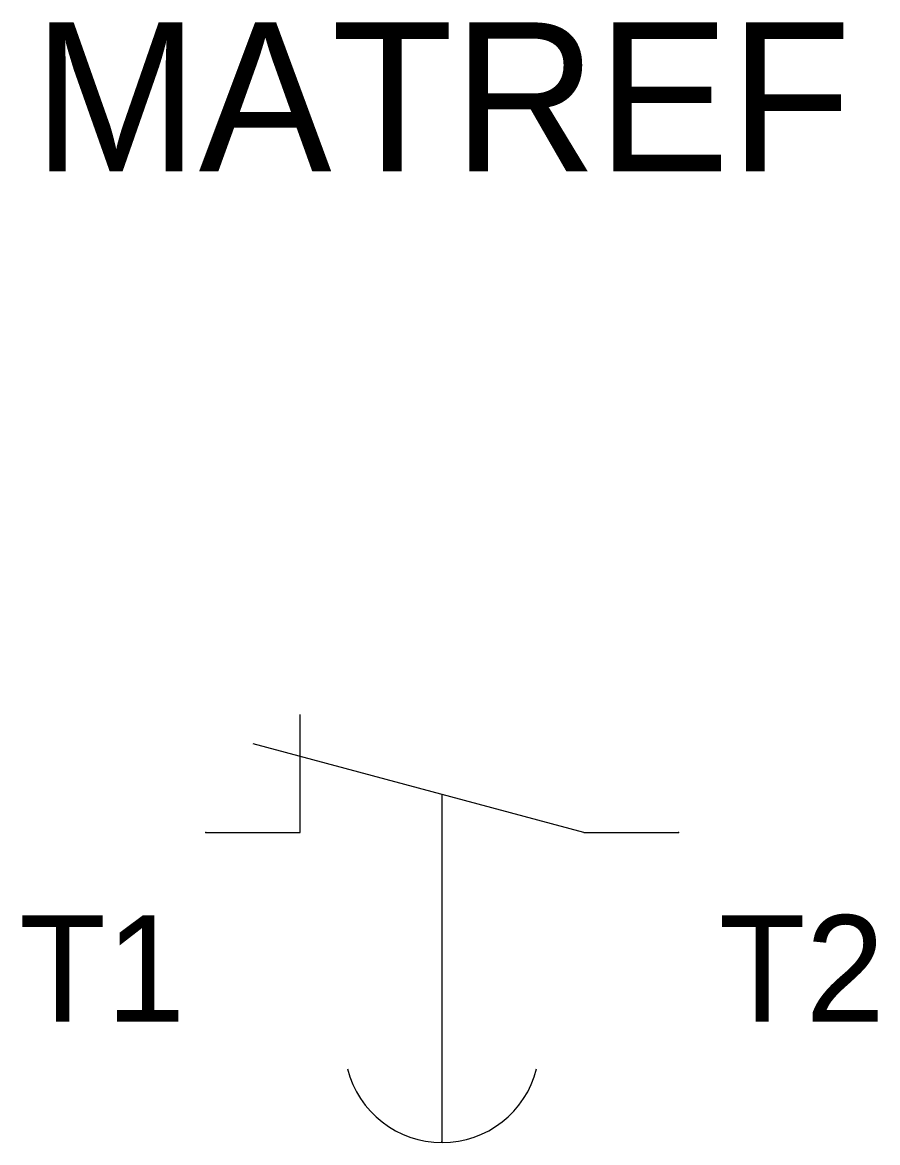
# Model space of a CAD drawing. Extents: x -8.9 to 9.2, y -6.6 to 17.1.
import ezdxf
from ezdxf.enums import TextEntityAlignment as Align

# ---------------------------------------------------------------- set-up
doc = ezdxf.new("R2010")
doc.units = 0
doc.layers.get('0').update_dxf_attribs({"linetype": 'CONTINUOUS'})
for name, color, linetype in [('A', 7, 'CONTINUOUS'), ('C', 6, 'CONTINUOUS'), ('T2', 7, 'CONTINUOUS')]:
    doc.layers.add(name, color=color, linetype=linetype)

msp = doc.modelspace()

# ---------------------------------------------------------------- linework, layer by layer
at = {"color": 0}
for p, q in [((-3, 0), (-3, 2.5)), ((3, 0), (-4, 1.876)), ((0, -6.562), (0, 0.804)), ((-5, 0), (-3, 0)), ((3, 0), (5, 0))]:
    msp.add_line(p, q, dxfattribs=at)
at = {"color": 0, "linetype": 'CONTINUOUS'}
msp.add_arc((0, -4.5), 2.062, 194.0362, 345.9638, dxfattribs=at)
at = {"layer": 'A', "color": 0}
msp.add_point((-0.009, -6.542), dxfattribs=at)
at = {"layer": 'C', "color": 0}
for p in [(-5, 0), (5, 0)]:
    msp.add_point(p, dxfattribs=at)

# ---------------------------------------------------------------- texts
at = {"color": 0, "linetype": 'CONTINUOUS'}
msp.add_attdef('MATREF', text='', height=3.15, dxfattribs=at).set_placement((0, 13.995), align=Align.CENTER)
at = {"layer": 'T2', "color": 0, "linetype": 'CONTINUOUS'}
msp.add_attdef('T1', text='', height=2.25, dxfattribs=at).set_placement((-5.437, -4), align=Align.RIGHT)
msp.add_attdef('T2', (5.855, -4), '', height=2.25, dxfattribs=at)

doc.saveas('drawing.dxf')
